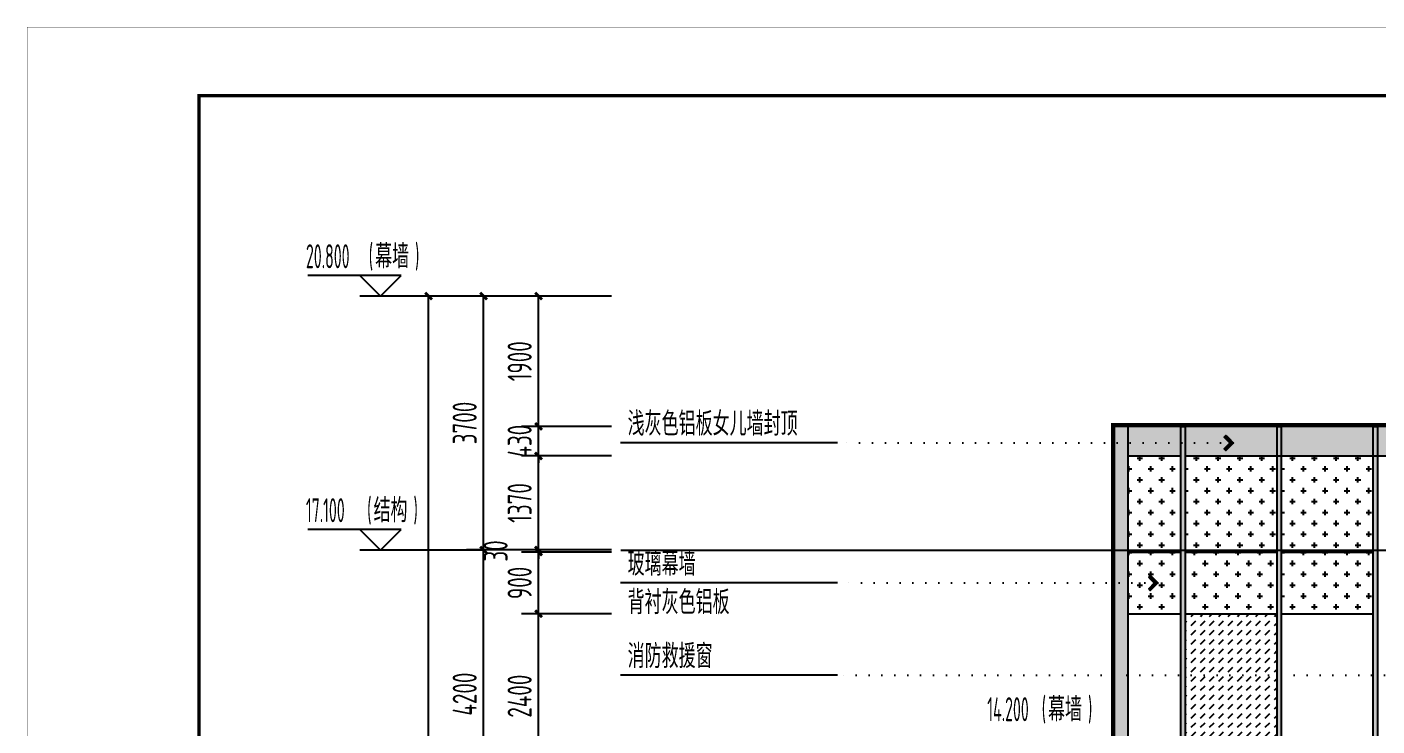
# Model space of a CAD drawing. Extents: x -863035 to 270371, y -8918 to 240488.
# Drawn here: x -399018 to -379364, y 72891 to 83077 of the extents above; entities that cross this region are included whole.
import ezdxf

# ---------------------------------------------------------------- set-up
doc = ezdxf.new("R2010")
doc.units = 0
doc.header["$LTSCALE"] = 1000
doc.header["$MEASUREMENT"] = 0
doc.linetypes.add('109-34 轴网$0$L1$0$$AUDIT_BAD_LTYPE1', pattern=[0])
doc.linetypes.add('DOT2', pattern=[0.125, 0, -0.125])
for name, color, linetype in [('01-标注_尺寸', 124, 'Continuous'), ('01-标注_标高', 200, 'Continuous'), ('01-标注_符号', 200, 'Continuous'), ('01-标注_轴线坐标', 132, 'Continuous'), ('02-TEXT_标注', 130, 'Continuous'), ('05-填充_156', 156, 'Continuous'), ('05-填充_18', 18, 'Continuous'), ('A-C_窗', 140, 'Continuous'), ('D_铝板', 181, 'Continuous'), ('E-立面', 255, 'Continuous'), ('E-立面轮廓', 241, 'Continuous')]:
    doc.layers.add(name, color=color, linetype=linetype)
doc.layers.add('04-不打印_辅助线', color=165, linetype='Continuous', plot=False)
doc.styles.add('_TCH_DIM', font='ROS1', dxfattribs={"width": 0.75, "bigfont": 'JD'})
doc.styles.add('_TCH_DIM_T3', font='ROS1', dxfattribs={"width": 0.75, "bigfont": 'JD'})
doc.styles.add('logo-3', font='', dxfattribs={"width": 0.8})
doc.styles.get('logo-3').set_extended_font_data('SimSun')
doc.dimstyles.new('_TCH_ARCH&&100', dxfattribs={"dimtxt": 350, "dimasz": 100, "dimexe": 250, "dimexo": 300, "dimgap": 100, "dimtad": 1, "dimdec": 0, "dimzin": 0, "dimdsep": 46, "dimtxsty": '_TCH_DIM_T3', "dimblk": 'ARCHTICK', "dimcen": 0.09, "dimclrt": 7, "dimazin": 2, "dimtfac": 1, "dimtdec": 0, "dimtix": 1, "dimtmove": 2, "dimatfit": 3, "dimfxl": 0, "dimtolj": 1, "dimtzin": 0, "dimarcsym": 0})
doc.dimstyles.new('副本 ISO-1', dxfattribs={"dimtxt": 2.5, "dimasz": 1.5, "dimexe": 1.25, "dimexo": 0.625, "dimtad": 1, "dimdec": 0, "dimtxsty": 'logo-3', "dimblk": 'ARCHTICK', "dimcen": 2.5, "dimdle": 1, "dimadec": 0, "dimazin": 0, "dimtfac": 1, "dimtdec": 0, "dimtix": 1, "dimtmove": 0, "dimatfit": 3, "dimldrblk": 'AR', "dimfxl": 0, "dimarcsym": 0})
pattern_1 = [(0, (-514618.61, -64120.96), (158.75, 158.75), [79.375, -238.125]), (90, (-514578.92, -64160.65), (-158.75, 158.75), [79.375, -238.125])]
pattern_2 = [(0, (-514618.61, -63220.96), (158.75, 158.75), [79.375, -238.125]), (90, (-514578.92, -63260.65), (-158.75, 158.75), [79.375, -238.125])]

# ---------------------------------------------------------------- blocks, each defined once
blk = doc.blocks.new('图框-A1')
for points, const_width in [([(0, 0), (841, 0), (841, 594), (0, 594)], 0.05), ([(766, 584), (25, 584), (25, 10), (766, 10)], 0.5)]:
    blk.add_lwpolyline(points, close=True, dxfattribs=dict(const_width=const_width))
blk = doc.blocks.new('*U23')
at = {"layer": '05-填充_18'}
h = blk.add_hatch(color=256, dxfattribs=at)
h.dxf.hatch_style = 1
h.paths.add_polyline_path([(60, -15050), (0, -15050), (0, 310), (60, 310)])
blk.add_lwpolyline([(60, -15050), (0, -15050), (0, 310), (60, 310)], close=True)
blk = doc.blocks.new('_ArchTick')
at = {"color": 0, "linetype": 'ByBlock', "const_width": 0.4}
blk.add_lwpolyline([(-0.5, -0.5), (0.5, 0.5)], dxfattribs=at)
blk = doc.blocks.new('*X7')
at = {"color": 0}
for p, q in [((-1012.312, 1692.723), (-1012.284, 1692.723)), ((-1012.312, 1692.722), (-1012.312, 1692.723)), ((-1012.311, 1692.724), (-1012.285, 1692.724)), ((-1012.311, 1692.721), (-1012.311, 1692.724)), ((-1012.311, 1692.722), (-1012.283, 1692.722)), ((-1012.31, 1692.725), (-1012.286, 1692.725)), ((-1012.31, 1692.72), (-1012.31, 1692.725)), ((-1012.31, 1692.721), (-1012.282, 1692.721)), ((-1012.309, 1692.726), (-1012.287, 1692.726)), ((-1012.309, 1692.719), (-1012.309, 1692.726)), ((-1012.309, 1692.72), (-1012.281, 1692.72)), ((-1012.308, 1692.727), (-1012.288, 1692.727)), ((-1012.308, 1692.718), (-1012.308, 1692.727)), ((-1012.308, 1692.719), (-1012.28, 1692.719)), ((-1012.307, 1692.728), (-1012.289, 1692.728)), ((-1012.307, 1692.717), (-1012.307, 1692.728)), ((-1012.307, 1692.718), (-1012.279, 1692.718)), ((-1012.306, 1692.729), (-1012.29, 1692.729)), ((-1012.306, 1692.716), (-1012.306, 1692.729)), ((-1012.306, 1692.717), (-1012.278, 1692.717)), ((-1012.305, 1692.73), (-1012.291, 1692.73)), ((-1012.305, 1692.715), (-1012.305, 1692.73)), ((-1012.305, 1692.716), (-1012.277, 1692.716)), ((-1012.304, 1692.731), (-1012.292, 1692.731)), ((-1012.304, 1692.714), (-1012.304, 1692.731)), ((-1012.304, 1692.715), (-1012.276, 1692.715)), ((-1012.303, 1692.732), (-1012.293, 1692.732)), ((-1012.303, 1692.713), (-1012.303, 1692.732)), ((-1012.303, 1692.714), (-1012.275, 1692.714)), ((-1012.302, 1692.733), (-1012.294, 1692.733)), ((-1012.302, 1692.712), (-1012.302, 1692.733)), ((-1012.302, 1692.713), (-1012.274, 1692.713)), ((-1012.301, 1692.734), (-1012.295, 1692.734)), ((-1012.301, 1692.711), (-1012.301, 1692.734)), ((-1012.301, 1692.712), (-1012.273, 1692.712)), ((-1012.3, 1692.735), (-1012.296, 1692.735)), ((-1012.3, 1692.71), (-1012.3, 1692.735)), ((-1012.3, 1692.711), (-1012.272, 1692.711)), ((-1012.299, 1692.736), (-1012.297, 1692.736)), ((-1012.299, 1692.709), (-1012.299, 1692.736)), ((-1012.299, 1692.71), (-1012.271, 1692.71)), ((-1012.298, 1692.708), (-1012.298, 1692.736)), ((-1012.298, 1692.709), (-1012.27, 1692.709)), ((-1012.297, 1692.707), (-1012.297, 1692.735)), ((-1012.297, 1692.708), (-1012.269, 1692.708)), ((-1012.296, 1692.706), (-1012.296, 1692.734)), ((-1012.295, 1692.705), (-1012.295, 1692.733)), ((-1012.294, 1692.704), (-1012.294, 1692.732)), ((-1012.293, 1692.703), (-1012.293, 1692.731)), ((-1012.292, 1692.702), (-1012.292, 1692.73)), ((-1012.291, 1692.701), (-1012.291, 1692.729)), ((-1012.29, 1692.7), (-1012.29, 1692.728)), ((-1012.289, 1692.699), (-1012.289, 1692.727)), ((-1012.288, 1692.698), (-1012.288, 1692.726)), ((-1012.287, 1692.697), (-1012.287, 1692.725)), ((-1012.286, 1692.696), (-1012.286, 1692.724)), ((-1012.285, 1692.695), (-1012.285, 1692.723)), ((-1012.284, 1692.694), (-1012.284, 1692.722)), ((-1012.283, 1692.693), (-1012.283, 1692.721)), ((-1012.282, 1692.692), (-1012.282, 1692.72)), ((-1012.281, 1692.691), (-1012.281, 1692.719)), ((-1012.28, 1692.69), (-1012.28, 1692.718)), ((-1012.279, 1692.689), (-1012.279, 1692.717)), ((-1012.278, 1692.688), (-1012.278, 1692.716)), ((-1012.277, 1692.687), (-1012.277, 1692.715)), ((-1012.276, 1692.686), (-1012.276, 1692.714)), ((-1012.275, 1692.685), (-1012.275, 1692.713)), ((-1012.274, 1692.684), (-1012.274, 1692.712)), ((-1012.273, 1692.683), (-1012.273, 1692.711)), ((-1012.272, 1692.682), (-1012.272, 1692.71)), ((-1012.271, 1692.681), (-1012.271, 1692.709)), ((-1012.27, 1692.68), (-1012.27, 1692.708)), ((-1012.269, 1692.679), (-1012.269, 1692.707)), ((-1012.312, 1692.618), (-1012.283, 1692.618)), ((-1012.312, 1692.617), (-1012.312, 1692.618)), ((-1012.311, 1692.619), (-1012.282, 1692.619)), ((-1012.311, 1692.616), (-1012.311, 1692.619)), ((-1012.311, 1692.617), (-1012.284, 1692.617)), ((-1012.31, 1692.62), (-1012.281, 1692.62)), ((-1012.31, 1692.615), (-1012.31, 1692.62)), ((-1012.31, 1692.616), (-1012.285, 1692.616)), ((-1012.309, 1692.621), (-1012.28, 1692.621)), ((-1012.309, 1692.614), (-1012.309, 1692.621)), ((-1012.309, 1692.615), (-1012.286, 1692.615)), ((-1012.308, 1692.622), (-1012.279, 1692.622)), ((-1012.308, 1692.613), (-1012.308, 1692.622)), ((-1012.308, 1692.614), (-1012.287, 1692.614)), ((-1012.307, 1692.623), (-1012.278, 1692.623)), ((-1012.307, 1692.612), (-1012.307, 1692.623)), ((-1012.307, 1692.613), (-1012.288, 1692.613)), ((-1012.306, 1692.624), (-1012.277, 1692.624)), ((-1012.306, 1692.611), (-1012.306, 1692.624)), ((-1012.306, 1692.612), (-1012.289, 1692.612)), ((-1012.305, 1692.625), (-1012.276, 1692.625)), ((-1012.305, 1692.61), (-1012.305, 1692.625)), ((-1012.305, 1692.611), (-1012.29, 1692.611)), ((-1012.304, 1692.626), (-1012.275, 1692.626)), ((-1012.304, 1692.609), (-1012.304, 1692.626)), ((-1012.304, 1692.61), (-1012.291, 1692.61)), ((-1012.303, 1692.627), (-1012.274, 1692.627)), ((-1012.303, 1692.608), (-1012.303, 1692.627)), ((-1012.303, 1692.609), (-1012.292, 1692.609)), ((-1012.302, 1692.628), (-1012.273, 1692.628)), ((-1012.302, 1692.607), (-1012.302, 1692.628)), ((-1012.302, 1692.608), (-1012.293, 1692.608)), ((-1012.301, 1692.629), (-1012.272, 1692.629)), ((-1012.301, 1692.606), (-1012.301, 1692.629)), ((-1012.301, 1692.607), (-1012.294, 1692.607)), ((-1012.3, 1692.63), (-1012.271, 1692.63)), ((-1012.3, 1692.605), (-1012.3, 1692.63)), ((-1012.3, 1692.606), (-1012.295, 1692.606)), ((-1012.299, 1692.631), (-1012.27, 1692.631)), ((-1012.299, 1692.604), (-1012.299, 1692.631)), ((-1012.299, 1692.605), (-1012.296, 1692.605)), ((-1012.298, 1692.632), (-1012.269, 1692.632)), ((-1012.298, 1692.603), (-1012.298, 1692.632)), ((-1012.298, 1692.604), (-1012.297, 1692.604)), ((-1012.297, 1692.633), (-1012.268, 1692.633)), ((-1012.297, 1692.604), (-1012.297, 1692.633)), ((-1012.296, 1692.707), (-1012.268, 1692.707)), ((-1012.296, 1692.634), (-1012.267, 1692.634)), ((-1012.296, 1692.605), (-1012.296, 1692.634)), ((-1012.295, 1692.706), (-1012.267, 1692.706)), ((-1012.295, 1692.635), (-1012.266, 1692.635)), ((-1012.295, 1692.606), (-1012.295, 1692.635)), ((-1012.294, 1692.705), (-1012.266, 1692.705)), ((-1012.294, 1692.636), (-1012.265, 1692.636)), ((-1012.294, 1692.607), (-1012.294, 1692.636)), ((-1012.293, 1692.704), (-1012.265, 1692.704)), ((-1012.293, 1692.637), (-1012.264, 1692.637)), ((-1012.293, 1692.608), (-1012.293, 1692.637)), ((-1012.292, 1692.703), (-1012.264, 1692.703)), ((-1012.292, 1692.638), (-1012.263, 1692.638)), ((-1012.292, 1692.609), (-1012.292, 1692.638)), ((-1012.291, 1692.702), (-1012.263, 1692.702)), ((-1012.291, 1692.639), (-1012.262, 1692.639)), ((-1012.291, 1692.61), (-1012.291, 1692.639)), ((-1012.29, 1692.701), (-1012.262, 1692.701)), ((-1012.29, 1692.64), (-1012.261, 1692.64)), ((-1012.29, 1692.611), (-1012.29, 1692.64)), ((-1012.289, 1692.7), (-1012.261, 1692.7)), ((-1012.289, 1692.641), (-1012.26, 1692.641)), ((-1012.289, 1692.612), (-1012.289, 1692.641)), ((-1012.288, 1692.699), (-1012.26, 1692.699)), ((-1012.288, 1692.642), (-1012.259, 1692.642)), ((-1012.288, 1692.613), (-1012.288, 1692.642)), ((-1012.287, 1692.698), (-1012.259, 1692.698)), ((-1012.287, 1692.643), (-1012.258, 1692.643)), ((-1012.287, 1692.614), (-1012.287, 1692.643)), ((-1012.286, 1692.697), (-1012.258, 1692.697)), ((-1012.286, 1692.644), (-1012.257, 1692.644)), ((-1012.286, 1692.615), (-1012.286, 1692.644)), ((-1012.285, 1692.696), (-1012.257, 1692.696)), ((-1012.285, 1692.645), (-1012.256, 1692.645)), ((-1012.285, 1692.616), (-1012.285, 1692.645)), ((-1012.284, 1692.695), (-1012.256, 1692.695)), ((-1012.284, 1692.646), (-1012.255, 1692.646)), ((-1012.284, 1692.617), (-1012.284, 1692.646)), ((-1012.283, 1692.694), (-1012.255, 1692.694)), ((-1012.283, 1692.647), (-1012.254, 1692.647)), ((-1012.283, 1692.618), (-1012.283, 1692.647)), ((-1012.282, 1692.693), (-1012.254, 1692.693)), ((-1012.282, 1692.648), (-1012.253, 1692.648)), ((-1012.282, 1692.619), (-1012.282, 1692.648)), ((-1012.281, 1692.692), (-1012.253, 1692.692)), ((-1012.281, 1692.649), (-1012.252, 1692.649)), ((-1012.281, 1692.62), (-1012.281, 1692.649)), ((-1012.28, 1692.691), (-1012.252, 1692.691)), ((-1012.28, 1692.65), (-1012.251, 1692.65)), ((-1012.28, 1692.621), (-1012.28, 1692.65)), ((-1012.279, 1692.69), (-1012.251, 1692.69)), ((-1012.279, 1692.651), (-1012.25, 1692.651)), ((-1012.279, 1692.622), (-1012.279, 1692.651)), ((-1012.278, 1692.689), (-1012.25, 1692.689)), ((-1012.278, 1692.652), (-1012.249, 1692.652)), ((-1012.278, 1692.623), (-1012.278, 1692.652)), ((-1012.277, 1692.688), (-1012.249, 1692.688)), ((-1012.277, 1692.653), (-1012.248, 1692.653)), ((-1012.277, 1692.624), (-1012.277, 1692.653)), ((-1012.276, 1692.687), (-1012.248, 1692.687)), ((-1012.276, 1692.654), (-1012.247, 1692.654)), ((-1012.276, 1692.625), (-1012.276, 1692.654)), ((-1012.275, 1692.686), (-1012.247, 1692.686)), ((-1012.275, 1692.655), (-1012.246, 1692.655)), ((-1012.275, 1692.626), (-1012.275, 1692.655)), ((-1012.274, 1692.685), (-1012.246, 1692.685)), ((-1012.274, 1692.656), (-1012.245, 1692.656)), ((-1012.274, 1692.627), (-1012.274, 1692.656)), ((-1012.273, 1692.684), (-1012.245, 1692.684)), ((-1012.273, 1692.657), (-1012.244, 1692.657)), ((-1012.273, 1692.628), (-1012.273, 1692.657)), ((-1012.272, 1692.683), (-1012.244, 1692.683)), ((-1012.272, 1692.658), (-1012.243, 1692.658)), ((-1012.272, 1692.629), (-1012.272, 1692.658)), ((-1012.271, 1692.682), (-1012.243, 1692.682)), ((-1012.271, 1692.659), (-1012.242, 1692.659)), ((-1012.271, 1692.63), (-1012.271, 1692.659)), ((-1012.27, 1692.681), (-1012.242, 1692.681)), ((-1012.27, 1692.66), (-1012.241, 1692.66)), ((-1012.27, 1692.631), (-1012.27, 1692.66)), ((-1012.269, 1692.68), (-1012.241, 1692.68)), ((-1012.269, 1692.661), (-1012.24, 1692.661)), ((-1012.269, 1692.632), (-1012.269, 1692.661)), ((-1012.268, 1692.678), (-1012.268, 1692.706)), ((-1012.268, 1692.679), (-1012.24, 1692.679)), ((-1012.268, 1692.662), (-1012.239, 1692.662)), ((-1012.268, 1692.633), (-1012.268, 1692.662)), ((-1012.267, 1692.677), (-1012.267, 1692.705)), ((-1012.267, 1692.678), (-1012.239, 1692.678)), ((-1012.267, 1692.663), (-1012.238, 1692.663)), ((-1012.267, 1692.634), (-1012.267, 1692.663)), ((-1012.266, 1692.676), (-1012.266, 1692.704)), ((-1012.266, 1692.677), (-1012.238, 1692.677)), ((-1012.266, 1692.664), (-1012.237, 1692.664)), ((-1012.266, 1692.635), (-1012.266, 1692.664)), ((-1012.265, 1692.675), (-1012.265, 1692.703)), ((-1012.265, 1692.676), (-1012.237, 1692.676)), ((-1012.265, 1692.665), (-1012.236, 1692.665)), ((-1012.265, 1692.636), (-1012.265, 1692.665)), ((-1012.264, 1692.674), (-1012.264, 1692.702)), ((-1012.264, 1692.675), (-1012.236, 1692.675)), ((-1012.264, 1692.666), (-1012.235, 1692.666)), ((-1012.264, 1692.637), (-1012.264, 1692.666)), ((-1012.263, 1692.673), (-1012.263, 1692.701)), ((-1012.263, 1692.674), (-1012.235, 1692.674)), ((-1012.263, 1692.667), (-1012.234, 1692.667)), ((-1012.263, 1692.638), (-1012.263, 1692.667)), ((-1012.262, 1692.672), (-1012.262, 1692.7)), ((-1012.262, 1692.673), (-1012.234, 1692.673)), ((-1012.262, 1692.668), (-1012.233, 1692.668)), ((-1012.262, 1692.639), (-1012.262, 1692.668)), ((-1012.261, 1692.671), (-1012.261, 1692.699)), ((-1012.261, 1692.672), (-1012.233, 1692.672)), ((-1012.261, 1692.669), (-1012.232, 1692.669)), ((-1012.261, 1692.64), (-1012.261, 1692.669)), ((-1012.26, 1692.67), (-1012.26, 1692.698)), ((-1012.26, 1692.671), (-1012.232, 1692.671)), ((-1012.26, 1692.67), (-1012.231, 1692.67)), ((-1012.26, 1692.641), (-1012.26, 1692.67)), ((-1012.259, 1692.642), (-1012.259, 1692.697)), ((-1012.258, 1692.643), (-1012.258, 1692.696)), ((-1012.257, 1692.644), (-1012.257, 1692.695)), ((-1012.256, 1692.645), (-1012.256, 1692.694)), ((-1012.255, 1692.646), (-1012.255, 1692.693)), ((-1012.254, 1692.647), (-1012.254, 1692.692)), ((-1012.253, 1692.648), (-1012.253, 1692.691)), ((-1012.252, 1692.649), (-1012.252, 1692.69)), ((-1012.251, 1692.65), (-1012.251, 1692.689)), ((-1012.25, 1692.651), (-1012.25, 1692.688)), ((-1012.249, 1692.652), (-1012.249, 1692.687)), ((-1012.248, 1692.653), (-1012.248, 1692.686)), ((-1012.247, 1692.654), (-1012.247, 1692.685)), ((-1012.246, 1692.655), (-1012.246, 1692.684)), ((-1012.245, 1692.656), (-1012.245, 1692.683)), ((-1012.244, 1692.657), (-1012.244, 1692.682)), ((-1012.243, 1692.658), (-1012.243, 1692.681)), ((-1012.242, 1692.659), (-1012.242, 1692.68)), ((-1012.241, 1692.66), (-1012.241, 1692.679)), ((-1012.24, 1692.661), (-1012.24, 1692.678)), ((-1012.239, 1692.662), (-1012.239, 1692.677)), ((-1012.238, 1692.663), (-1012.238, 1692.676)), ((-1012.237, 1692.664), (-1012.237, 1692.675)), ((-1012.236, 1692.665), (-1012.236, 1692.674)), ((-1012.235, 1692.666), (-1012.235, 1692.673)), ((-1012.234, 1692.667), (-1012.234, 1692.672)), ((-1012.233, 1692.668), (-1012.233, 1692.671)), ((-1012.232, 1692.669), (-1012.232, 1692.67))]:
    blk.add_line(p, q, dxfattribs=at)
blk = doc.blocks.new('A-ARROW')
blk.add_lwpolyline([(0.081, 0.052), (0.067, 0.067), (0, 0), (0.067, -0.067), (0.081, -0.052), (0.028, 0)], close=True)
at = {"rotation": 180}
blk.add_blockref('*X7', (-1012.231, 1692.67), dxfattribs=at)
blk = doc.blocks.new('AR')
at = {"xscale": -21.59999999986031, "yscale": 21.59999999999127, "zscale": 21.6, "rotation": 359.9999997162888}
blk.add_blockref('A-ARROW', (0, 0), dxfattribs=at)
blk = doc.blocks.new('*D2308')
at = {"layer": '01-标注_轴线坐标', "color": 0, "lineweight": -2, "transparency": 16777216}
for p, q in [((5208, -2918), (3895, -2918)), ((4145, -6618), (4145, -2918)), ((5208, -6618), (3895, -6618))]:
    blk.add_line(p, q, dxfattribs=at)
at = {"layer": 'Defpoints', "color": 0, "transparency": 16777216}
for p in [(4145, -2918), (5508, -2918), (5508, -6618)]:
    blk.add_point(p, dxfattribs=at)
at = {"layer": '01-标注_轴线坐标', "color": 0, "lineweight": -2, "transparency": 16777216, "xscale": 100, "yscale": 100, "zscale": 100}
for p, rotation in [((4145, -2918), 90), ((4145, -6618), 270)]:
    blk.add_blockref('_ArchTick', p, dxfattribs=dict(at, rotation=rotation))
at = {"layer": '01-标注_轴线坐标', "color": 7, "transparency": 16777216, "insert": (3870, -4768), "char_height": 350, "attachment_point": 5, "rotation": 90, "style": '_TCH_DIM_T3'}
blk.add_mtext('\\A1;3700', dxfattribs=at)
blk = doc.blocks.new('*D2309')
at = {"layer": '01-标注_轴线坐标', "color": 0, "lineweight": -2, "transparency": 16777216}
for p, q in [((5208, -6618), (3895, -6618)), ((4145, -10818), (4145, -6618)), ((5208, -10818), (3895, -10818))]:
    blk.add_line(p, q, dxfattribs=at)
at = {"layer": 'Defpoints', "color": 0, "transparency": 16777216}
for p in [(4145, -6618), (5508, -6618), (5508, -10818)]:
    blk.add_point(p, dxfattribs=at)
at = {"layer": '01-标注_轴线坐标', "color": 0, "lineweight": -2, "transparency": 16777216, "xscale": 100, "yscale": 100, "zscale": 100}
for p, rotation in [((4145, -6618), 90), ((4145, -10818), 270)]:
    blk.add_blockref('_ArchTick', p, dxfattribs=dict(at, rotation=rotation))
at = {"layer": '01-标注_轴线坐标', "color": 7, "transparency": 16777216, "insert": (3870, -8718), "char_height": 350, "attachment_point": 5, "rotation": 90, "style": '_TCH_DIM_T3'}
blk.add_mtext('\\A1;4200', dxfattribs=at)
blk = doc.blocks.new('*D2314')
at = {"layer": '01-标注_轴线坐标', "color": 0, "lineweight": -2, "transparency": 16777216}
for p, q in [((5708, -2918), (3095, -2918)), ((3345, -23818), (3345, -2918)), ((5708, -23818), (3095, -23818))]:
    blk.add_line(p, q, dxfattribs=at)
at = {"layer": 'Defpoints', "color": 0, "transparency": 16777216}
for p in [(3345, -2918), (6008, -2918), (6008, -23818)]:
    blk.add_point(p, dxfattribs=at)
at = {"layer": '01-标注_轴线坐标', "color": 0, "lineweight": -2, "transparency": 16777216, "xscale": 100, "yscale": 100, "zscale": 100}
for p, rotation in [((3345, -2918), 90), ((3345, -23818), 270)]:
    blk.add_blockref('_ArchTick', p, dxfattribs=dict(at, rotation=rotation))
at = {"layer": '01-标注_轴线坐标', "color": 7, "transparency": 16777216, "insert": (3070, -13368), "char_height": 350, "attachment_point": 5, "rotation": 90, "style": '_TCH_DIM_T3'}
blk.add_mtext('\\A1;20900', dxfattribs=at)
blk = doc.blocks.new('*D2315')
at = {"layer": '01-标注_尺寸', "color": 0, "lineweight": -2, "transparency": 16777216}
for p, q in [((6008, -2918), (4695, -2918)), ((4945, -4818), (4945, -2918)), ((6008, -4818), (4695, -4818))]:
    blk.add_line(p, q, dxfattribs=at)
at = {"layer": 'Defpoints', "color": 0, "transparency": 16777216}
for p in [(4945, -2918), (6308, -2918), (6308, -4818)]:
    blk.add_point(p, dxfattribs=at)
at = {"layer": '01-标注_尺寸', "color": 0, "lineweight": -2, "transparency": 16777216, "xscale": 100, "yscale": 100, "zscale": 100}
for p, rotation in [((4945, -2918), 90), ((4945, -4818), 270)]:
    blk.add_blockref('_ArchTick', p, dxfattribs=dict(at, rotation=rotation))
at = {"layer": '01-标注_尺寸', "color": 7, "transparency": 16777216, "insert": (4670, -3868), "char_height": 350, "attachment_point": 5, "rotation": 90, "style": '_TCH_DIM_T3'}
blk.add_mtext('\\A1;1900', dxfattribs=at)
blk = doc.blocks.new('*D2316')
at = {"layer": '01-标注_尺寸', "color": 0, "lineweight": -2, "transparency": 16777216}
for p, q in [((6008, -4818), (4695, -4818)), ((4945, -4818), (4945, -4718)), ((4945, -5248), (4945, -4818)), ((6008, -5248), (4695, -5248)), ((4945, -5248), (4945, -5348))]:
    blk.add_line(p, q, dxfattribs=at)
at = {"layer": 'Defpoints', "color": 0, "transparency": 16777216}
for p in [(4945, -4818), (6308, -4818), (6308, -5248)]:
    blk.add_point(p, dxfattribs=at)
at = {"layer": '01-标注_尺寸', "color": 0, "lineweight": -2, "transparency": 16777216, "xscale": 100, "yscale": 100, "zscale": 100}
for p, rotation in [((4945, -4818), 270), ((4945, -5248), 90)]:
    blk.add_blockref('_ArchTick', p, dxfattribs=dict(at, rotation=rotation))
at = {"layer": '01-标注_尺寸', "color": 7, "transparency": 16777216, "insert": (4670, -5033), "char_height": 350, "attachment_point": 5, "rotation": 90, "style": '_TCH_DIM_T3'}
blk.add_mtext('\\A1;430', dxfattribs=at)
blk = doc.blocks.new('*D2317')
at = {"layer": '01-标注_尺寸', "color": 0, "lineweight": -2, "transparency": 16777216}
for p, q in [((6008, -5248), (4695, -5248)), ((4945, -6618), (4945, -5248)), ((6008, -6618), (4695, -6618))]:
    blk.add_line(p, q, dxfattribs=at)
at = {"layer": 'Defpoints', "color": 0, "transparency": 16777216}
for p in [(4945, -5248), (6308, -5248), (6308, -6618)]:
    blk.add_point(p, dxfattribs=at)
at = {"layer": '01-标注_尺寸', "color": 0, "lineweight": -2, "transparency": 16777216, "xscale": 100, "yscale": 100, "zscale": 100}
for p, rotation in [((4945, -5248), 90), ((4945, -6618), 270)]:
    blk.add_blockref('_ArchTick', p, dxfattribs=dict(at, rotation=rotation))
at = {"layer": '01-标注_尺寸', "color": 7, "transparency": 16777216, "insert": (4670, -5933), "char_height": 350, "attachment_point": 5, "rotation": 90, "style": '_TCH_DIM_T3'}
blk.add_mtext('\\A1;1370', dxfattribs=at)
blk = doc.blocks.new('*D2318')
at = {"layer": '01-标注_尺寸', "color": 0, "lineweight": -2, "transparency": 16777216}
for p, q in [((6008, -6618), (4695, -6618)), ((6008, -6648), (4695, -6648)), ((4945, -6618), (4945, -6518)), ((4945, -6648), (4945, -6618)), ((4945, -6648), (4945, -6748))]:
    blk.add_line(p, q, dxfattribs=at)
at = {"layer": 'Defpoints', "color": 0, "transparency": 16777216}
for p in [(4945, -6618), (6308, -6618), (6308, -6648)]:
    blk.add_point(p, dxfattribs=at)
at = {"layer": '01-标注_尺寸', "color": 0, "lineweight": -2, "transparency": 16777216, "xscale": 100, "yscale": 100, "zscale": 100}
for p, rotation in [((4945, -6618), 270), ((4945, -6648), 90)]:
    blk.add_blockref('_ArchTick', p, dxfattribs=dict(at, rotation=rotation))
at = {"layer": '01-标注_尺寸', "color": 7, "transparency": 16777216, "insert": (4320, -6633), "char_height": 350, "attachment_point": 5, "rotation": 90, "style": '_TCH_DIM_T3'}
blk.add_mtext('\\A1;30', dxfattribs=at)
blk = doc.blocks.new('*D2319')
at = {"layer": '01-标注_尺寸', "color": 0, "lineweight": -2, "transparency": 16777216}
for p, q in [((6008, -6648), (4695, -6648)), ((4945, -7548), (4945, -6648)), ((6008, -7548), (4695, -7548))]:
    blk.add_line(p, q, dxfattribs=at)
at = {"layer": 'Defpoints', "color": 0, "transparency": 16777216}
for p in [(4945, -6648), (6308, -6648), (6308, -7548)]:
    blk.add_point(p, dxfattribs=at)
at = {"layer": '01-标注_尺寸', "color": 0, "lineweight": -2, "transparency": 16777216, "xscale": 100, "yscale": 100, "zscale": 100}
for p, rotation in [((4945, -6648), 90), ((4945, -7548), 270)]:
    blk.add_blockref('_ArchTick', p, dxfattribs=dict(at, rotation=rotation))
at = {"layer": '01-标注_尺寸', "color": 7, "transparency": 16777216, "insert": (4670, -7098), "char_height": 350, "attachment_point": 5, "rotation": 90, "style": '_TCH_DIM_T3'}
blk.add_mtext('\\A1;900', dxfattribs=at)
blk = doc.blocks.new('*D2320')
at = {"layer": '01-标注_尺寸', "color": 0, "lineweight": -2, "transparency": 16777216}
for p, q in [((6008, -7548), (4695, -7548)), ((4945, -9948), (4945, -7548)), ((6008, -9948), (4695, -9948))]:
    blk.add_line(p, q, dxfattribs=at)
at = {"layer": 'Defpoints', "color": 0, "transparency": 16777216}
for p in [(4945, -7548), (6308, -7548), (6308, -9948)]:
    blk.add_point(p, dxfattribs=at)
at = {"layer": '01-标注_尺寸', "color": 0, "lineweight": -2, "transparency": 16777216, "xscale": 100, "yscale": 100, "zscale": 100}
for p, rotation in [((4945, -7548), 90), ((4945, -9948), 270)]:
    blk.add_blockref('_ArchTick', p, dxfattribs=dict(at, rotation=rotation))
at = {"layer": '01-标注_尺寸', "color": 7, "transparency": 16777216, "insert": (4670, -8748), "char_height": 350, "attachment_point": 5, "rotation": 90, "style": '_TCH_DIM_T3'}
blk.add_mtext('\\A1;2400', dxfattribs=at)
blk = doc.blocks.new('jyhdrtjy')
at = {"layer": '05-填充_156'}
h = blk.add_hatch(dxfattribs=at)
h.set_pattern_fill('CROSS', color=136, scale=100)
h.set_pattern_definition(pattern_2)
h.paths.add_polyline_path([(14297.8, -5248.3), (13527.8, -5248.3), (13527.8, -6648.3), (14297.8, -6648.3)])
h = blk.add_hatch(dxfattribs=at)
h.set_pattern_fill('CROSS', color=136, scale=100)
h.set_pattern_definition([(0, (-516018.61, -63220.96), (158.75, 158.75), [79.375, -238.125]), (90, (-515978.92, -63260.65), (-158.75, 158.75), [79.375, -238.125])])
h.paths.add_polyline_path([(15697.8, -5248.3), (14357.8, -5248.3), (14357.8, -6648.3), (15697.8, -6648.3)])
h = blk.add_hatch(dxfattribs=at)
h.set_pattern_fill('CROSS', color=136, scale=100)
h.set_pattern_definition(pattern_2)
h.paths.add_polyline_path([(17097.8, -5248.3), (15757.8, -5248.3), (15757.8, -6648.3), (17097.8, -6648.3)])
h = blk.add_hatch(dxfattribs=at)
h.set_pattern_fill('CROSS', color=136, scale=100)
h.set_pattern_definition(pattern_1)
h.paths.add_polyline_path([(14297.8, -6648.3), (13527.8, -6648.3), (13527.8, -7548.3), (14297.8, -7548.3)])
h = blk.add_hatch(dxfattribs=at)
h.set_pattern_fill('CROSS', color=136, scale=100)
h.set_pattern_definition(pattern_1)
h.paths.add_polyline_path([(15697.8, -6648.3), (14357.8, -6648.3), (14357.8, -7548.3), (15697.8, -7548.3)])
h = blk.add_hatch(dxfattribs=at)
h.set_pattern_fill('CROSS', color=136, scale=100)
h.set_pattern_definition(pattern_1)
h.paths.add_polyline_path([(17097.8, -6648.3), (15757.8, -6648.3), (15757.8, -7548.3), (17097.8, -7548.3)])
h = blk.add_hatch(dxfattribs=at)
h.set_pattern_fill('DASH', color=256, scale=100, angle=45)
h.set_pattern_definition([(45, (-514618.61, -64120.96), (1e-14, 134.703842), [95.25, -95.25])])
h.paths.add_polyline_path([(15697.8, -7548.3), (14357.8, -7548.3), (14357.8, -10848.3), (15697.8, -10848.3)])
at = {"layer": '05-填充_18'}
h = blk.add_hatch(color=256, dxfattribs=at)
h.dxf.hatch_style = 1
h.paths.add_polyline_path([(13527.8, -4818.3), (13327.8, -4818.3), (13327.8, -20178.3), (13527.8, -20178.3)])
h = blk.add_hatch(color=256, dxfattribs=at)
h.dxf.hatch_style = 1
h.paths.add_polyline_path([(13527.8, -4818.3), (13527.8, -5248.3), (31927.8, -5248.3), (31927.8, -4818.3)])
at = {"layer": '01-标注_标高'}
for p, q in [((2945, -2618.3), (1588.4, -2618.3)), ((2645, -2918.3), (2345, -2618.3)), ((2645, -2918.3), (2945, -2618.3)), ((4145, -2918.3), (2345, -2918.3)), ((2945, -6318.3), (1588.4, -6318.3)), ((2645, -6618.3), (2345, -6318.3)), ((2645, -6618.3), (2945, -6318.3)), ((4145, -6618.3), (2345, -6618.3))]:
    blk.add_line(p, q, dxfattribs=at)
at = {"layer": '01-标注_符号'}
for p, q in [((9299.4, -5057.6), (6136.8, -5057.6)), ((9299.4, -7098), (6136.8, -7098)), ((9299.4, -8443.3), (6136.8, -8443.3))]:
    blk.add_line(p, q, dxfattribs=at)
at = {"layer": '04-不打印_辅助线'}
blk.add_lwpolyline([(6141.3, -6618.3), (66053.6, -6618.3)], dxfattribs=at)
at = {"layer": 'A-C_窗'}
for points in [[(13527.8, -6648.3), (14297.8, -6648.3)], [(14357.8, -6648.3), (15697.8, -6648.3)], [(15757.8, -6648.3), (17097.8, -6648.3)], [(13527.8, -7548.3), (14297.8, -7548.3)], [(14357.8, -7548.3), (15697.8, -7548.3)], [(15757.8, -7548.3), (17097.8, -7548.3)]]:
    blk.add_lwpolyline(points, dxfattribs=at)
at = {"layer": 'E-立面', "linetype": '109-34 轴网$0$L1$0$$AUDIT_BAD_LTYPE1'}
for points in [[(32127.8, -4818.3), (13327.8, -4818.3), (13327.8, -20178.3), (61917.8, -20178.3), (61917.8, -9518.3), (60127.8, -9518.3)], [(13527.8, -20178.3), (13527.8, -4818.3)], [(13527.8, -5248.3), (14297.8, -5248.3)], [(14357.8, -5248.3), (31927.8, -5248.3)]]:
    blk.add_lwpolyline(points, dxfattribs=at)
at = {"layer": 'E-立面轮廓', "const_width": 50}
blk.add_lwpolyline([(32152.8, -20178.3), (32152.8, -4793.3), (13302.8, -4793.3), (13302.8, -20203.3), (61942.8, -20203.3), (61942.8, -9493.3), (60127.8, -9493.3)], dxfattribs=at)
at = {"layer": 'D_铝板'}
for p in [(14297.8, -5128.2), (15697.8, -5128.2), (17097.8, -5128.2)]:
    blk.add_blockref('*U23', p, dxfattribs=at)
at = {"layer": '02-TEXT_标注', "style": '_TCH_DIM'}
for s, height, width, p in [('(', 350, 0.5625, (2473.3, -2513.3)), ('幕墙', 347.29, 0.75, (2565.2, -2513.3)), (')', 350, 0.5625, (3147.1, -2513.3)), ('20.800', 350, 0.5625, (1558.4, -2513.3)), ('浅灰色铝板女儿墙封顶', 347.29, 0.75, (6241.8, -4952.6)), ('17.100', 350, 0.5625, (1558.4, -6213.3)), ('(', 350, 0.5625, (2450.7, -6213.3)), ('结构', 347.29, 0.75, (2542.5, -6213.3)), (')', 350, 0.5625, (3124.5, -6213.3)), ('玻璃幕墙', 347.29, 0.75, (6241.8, -6993)), ('背衬灰色铝板', 347.29, 0.75, (6241.8, -7553)), ('消防救援窗', 347.29, 0.75, (6241.8, -8338.3)), ('14.200', 350, 0.5625, (11478.1, -9113.3)), ('(', 350, 0.5625, (12270.9, -9113.3)), ('幕墙', 347.29, 0.75, (12362.7, -9113.3)), (')', 350, 0.5625, (12944.7, -9113.3))]:
    blk.add_text(s, height=height, dxfattribs=dict(at, width=width)).set_placement(p)
at = {"layer": '01-标注_尺寸'}
for p1, p2, picture, middle in [((6307.9, -4818.3), (6307.9, -2918.3), '*D2315', (4670, -3868.3)), ((6307.9, -5248.3), (6307.9, -4818.3), '*D2316', (4670, -5033.3)), ((6307.9, -6618.3), (6307.9, -5248.3), '*D2317', (4670, -5933.3)), ((6307.9, -7548.3), (6307.9, -6648.3), '*D2319', (4670, -7098.3)), ((6307.9, -9948.3), (6307.9, -7548.3), '*D2320', (4670, -8748.3))]:
    dim = blk.add_aligned_dim(p1=p1, p2=p2, distance=1363, dimstyle='_TCH_ARCH&&100', dxfattribs=at)
    dim.commit()
    dim.dimension.update_dxf_attribs({"geometry": picture, "text_midpoint": middle})
dim = blk.add_linear_dim(base=(4945, -6618.3), p1=(6307.9, -6648.3), p2=(6307.9, -6618.3), angle=90, dimstyle='_TCH_ARCH&&100', dxfattribs=at)
dim.commit()
dim.dimension.update_dxf_attribs({"geometry": '*D2318', "text_midpoint": (4320, -6633.3), "dimtype": 161})
at = {"layer": '01-标注_轴线坐标'}
for p1, p2, distance, picture, middle in [((6007.9, -23818.3), (6007.9, -2918.3), 2663, '*D2314', (3070, -13368.3)), ((5507.9, -6618.3), (5507.9, -2918.3), 1363, '*D2308', (3870, -4768.3)), ((5507.9, -10818.3), (5507.9, -6618.3), 1363, '*D2309', (3870, -8718.3))]:
    dim = blk.add_aligned_dim(p1=p1, p2=p2, distance=distance, dimstyle='_TCH_ARCH&&100', dxfattribs=at)
    dim.commit()
    dim.dimension.update_dxf_attribs({"geometry": picture, "text_midpoint": middle})
at = {"layer": '01-标注_符号', "color": 51, "linetype": 'DOT2', "ltscale": 1.5}
for points in [[(15059.8, -5057.6), (9299.4, -5057.6)], [(13960.2, -7098), (9299.4, -7098)], [(27579.6, -8443.3), (9299.4, -8443.3)]]:
    blk.add_leader(points, dimstyle='副本 ISO-1', override={"dimasz": 75, "dimtad": 0}, dxfattribs=at)

msp = doc.modelspace()

# ---------------------------------------------------------------- linework, layer by layer
at = {"layer": '04-不打印_辅助线'}
msp.add_lwpolyline([(-396516, 54574.5), (-322416, 54574.5), (-322416, 82074.5), (-396516, 82074.5)], close=True, dxfattribs=at)

# ---------------------------------------------------------------- block references
at = {"xscale": 100, "yscale": 100, "zscale": 100}
msp.add_blockref('图框-A1', (-399016, 23674.5), dxfattribs=at)

# ---------------------------------------------------------------- next in the draw order: block references
msp.add_blockref('jyhdrtjy', (-396516, 82074.5))

doc.saveas('drawing.dxf')
